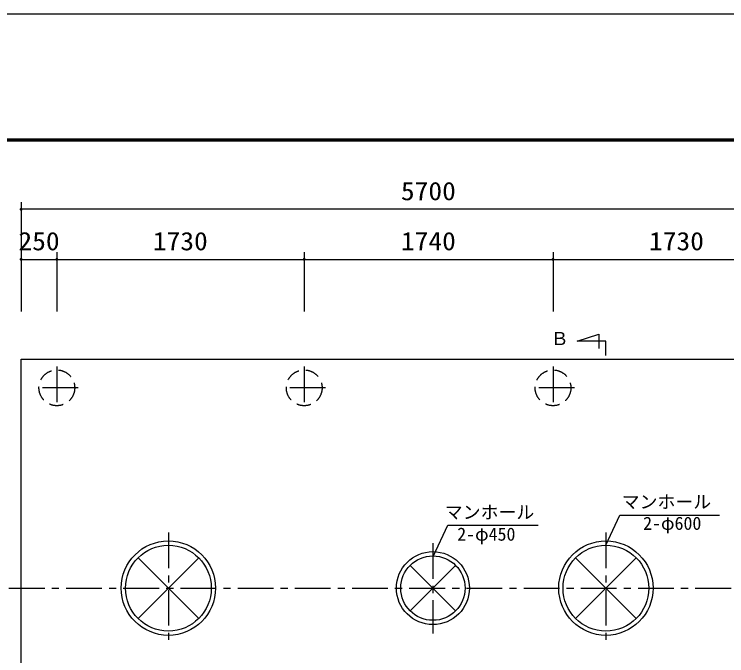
# Model space of a CAD drawing. Units: millimetres, scale not verified. Extents: x -14850 to 14850, y -10500 to 10500.
# Drawn here: x -10711 to -5728, y 6016 to 10500 of the extents above; entities that cross this region are included whole.
import ezdxf
from ezdxf.enums import TextEntityAlignment as Align

# ---------------------------------------------------------------- set-up
doc = ezdxf.new("R2010")
doc.units = ezdxf.units.MM
doc.header["$LTSCALE"] = 50
doc.linetypes.add('CHAIN1', pattern=[8, 5, -1, 1, -1])
doc.linetypes.add('DASHED2', pattern=[3, 2, -1])
for name, color, linetype, lineweight in [('0-0_躯体', 7, 'Continuous', 25), ('0-2_機器', 2, 'Continuous', 25), ('0-3_空気管', 3, 'Continuous', 25), ('0-5_製作', 5, 'Continuous', 25), ('0-6_図面枠', 7, 'Continuous', 25), ('0-7_Axis_waku', 7, 'Continuous', 25)]:
    doc.layers.add(name, color=color, linetype=linetype, lineweight=lineweight)
doc.styles.add('ＭＳ ゴシック', font='')
doc.styles.get('ＭＳ ゴシック').set_extended_font_data('MS Gothic')

msp = doc.modelspace()

# ---------------------------------------------------------------- linework, layer by layer
at = {"layer": '0-0_躯体', "color": 3}
msp.add_line((-6572.76, 8114.72), (-6572.76, 8214.72), dxfattribs=at)
msp.add_lwpolyline([(-6572.76, 8214.72), (-6772.76, 8214.72), (-6622.76, 8264.72), (-6622.76, 8164.72)], dxfattribs=at)
at = {"layer": '0-2_機器', "linetype": 'CHAIN1'}
for p, q in [((-10412.76, 8038.69), (-10412.76, 7738.7)), ((-8682.76, 8038.69), (-8682.76, 7738.7)), ((-6942.76, 8038.69), (-6942.76, 7738.7)), ((-10262.76, 7888.7), (-10562.76, 7888.7)), ((-8532.76, 7888.7), (-8832.76, 7888.7)), ((-6792.76, 7888.7), (-7092.76, 7888.7))]:
    msp.add_line(p, q, dxfattribs=at)
at = {"layer": '0-2_機器'}
msp.add_lwpolyline([(-10662.76, 4888.7), (-10662.76, 8088.7), (-4962.76, 8088.7)], dxfattribs=at)
at = {"layer": '0-2_機器', "linetype": 'DASHED2'}
for centre in [(-10412.76, 7888.7), (-8682.76, 7888.7), (-6942.76, 7888.7)]:
    msp.add_circle(centre, 125, dxfattribs=at)
at = {"layer": '0-3_空気管', "linetype": 'CHAIN1'}
for p, q in [((-9632.76, 6877.31), (-9632.76, 6097.74)), ((-6572.76, 6877.31), (-6572.76, 6097.74)), ((-7782.76, 6804.06), (-7782.76, 6170.99)), ((-10747.86, 6488.7), (-4820.57, 6488.7))]:
    msp.add_line(p, q, dxfattribs=at)
at = {"layer": '0-3_空気管'}
for p, q in [((-9844.65, 6276.81), (-9420.63, 6700.83)), ((-9844.55, 6700.48), (-9420.63, 6276.57)), ((-6784.65, 6276.81), (-6360.63, 6700.83)), ((-6784.55, 6700.48), (-6360.63, 6276.57)), ((-7941.86, 6647.79), (-7623.66, 6329.6)), ((-7941.86, 6329.6), (-7623.66, 6647.79))]:
    msp.add_line(p, q, dxfattribs=at)
at = {"layer": '0-3_空気管', "color": 4}
for points in [[(-6572.76, 6788.7), (-6475.54, 6998.66), (-5777.52, 6998.66)], [(-7778.77, 6713.66), (-7679.38, 6928.33), (-7046.92, 6928.33)]]:
    msp.add_lwpolyline(points, dxfattribs=at)
at = {"layer": '0-3_空気管'}
for centre, radius in [((-9632.76, 6488.7), 330), ((-9632.76, 6488.7), 300), ((-6572.76, 6488.7), 330), ((-6572.76, 6488.7), 300), ((-7782.76, 6488.7), 255), ((-7782.76, 6488.7), 225)]:
    msp.add_circle(centre, radius, dxfattribs=at)
at = {"layer": '0-5_製作', "color": 2}
for p, q in [((-10662.76, 9186.5), (-10662.76, 8422.96)), ((-4962.76, 9136.5), (-10662.76, 9136.5)), ((-10412.76, 8836.5), (-10412.76, 8422.96)), ((-8682.76, 8836.5), (-8682.76, 8422.96)), ((-6942.76, 8836.5), (-6942.76, 8422.96)), ((-10662.76, 8786.5), (-10412.76, 8786.5)), ((-10412.76, 8786.5), (-8682.76, 8786.5)), ((-8682.76, 8786.5), (-6942.76, 8786.5)), ((-6942.76, 8786.5), (-5212.76, 8786.5))]:
    msp.add_line(p, q, dxfattribs=at)
at = {"layer": '0-5_製作'}
for points in [[(-10664.01, 9146.42), (-10672.76, 9136.5), (-10672.74, 9137.13)], [(-10664.01, 9146.42), (-10662.76, 9136.5), (-10672.76, 9136.5)], [(-10662.76, 9136.5), (-10672.68, 9135.25), (-10672.76, 9136.5)], [(-10664.01, 9146.42), (-10672.74, 9137.13), (-10665.25, 9146.19)], [(-10665.25, 9146.19), (-10672.74, 9137.13), (-10672.58, 9138.38)], [(-10662.76, 9136.5), (-10672.45, 9134.02), (-10672.68, 9135.25)], [(-10665.25, 9146.19), (-10672.58, 9138.38), (-10666.44, 9145.8)], [(-10666.44, 9145.8), (-10672.58, 9138.38), (-10672.27, 9139.59)], [(-10662.76, 9136.5), (-10672.06, 9132.82), (-10672.45, 9134.02)], [(-10666.44, 9145.8), (-10672.27, 9139.59), (-10667.58, 9145.27)], [(-10667.58, 9145.27), (-10672.27, 9139.59), (-10671.81, 9140.76)], [(-10662.76, 9136.5), (-10671.52, 9131.69), (-10672.06, 9132.82)], [(-10667.58, 9145.27), (-10671.81, 9140.76), (-10668.64, 9144.59)], [(-10668.64, 9144.59), (-10671.81, 9140.76), (-10671.2, 9141.86)], [(-10662.76, 9136.5), (-10670.85, 9130.62), (-10671.52, 9131.69)], [(-10668.64, 9144.59), (-10671.2, 9141.86), (-10669.61, 9143.79)], [(-10669.61, 9143.79), (-10671.2, 9141.86), (-10670.47, 9142.88)], [(-10662.76, 9136.5), (-10670.05, 9129.66), (-10670.85, 9130.62)], [(-10662.76, 9136.5), (-10669.13, 9128.8), (-10670.05, 9129.66)], [(-10662.76, 9126.5), (-10669.13, 9128.8), (-10662.76, 9136.5)], [(-10662.76, 9126.5), (-10668.12, 9128.06), (-10669.13, 9128.8)], [(-10662.76, 9126.5), (-10667.02, 9127.45), (-10668.12, 9128.06)], [(-10662.76, 9126.5), (-10665.85, 9126.99), (-10667.02, 9127.45)], [(-10662.76, 9126.5), (-10664.63, 9126.68), (-10665.85, 9126.99)], [(-10662.76, 9126.5), (-10663.39, 9126.52), (-10664.63, 9126.68)], [(-10662.76, 9146.5), (-10662.76, 9136.5), (-10664.01, 9146.42)], [(-10662.13, 9146.48), (-10662.76, 9136.5), (-10662.76, 9146.5)], [(-10660.89, 9146.33), (-10662.76, 9136.5), (-10662.13, 9146.48)], [(-10659.67, 9146.01), (-10662.76, 9136.5), (-10660.89, 9146.33)], [(-10658.5, 9145.55), (-10662.76, 9136.5), (-10659.67, 9146.01)], [(-10657.4, 9144.95), (-10662.76, 9136.5), (-10658.5, 9145.55)], [(-10656.39, 9144.21), (-10662.76, 9136.5), (-10657.4, 9144.95)], [(-10655.47, 9143.35), (-10662.76, 9136.5), (-10656.39, 9144.21)], [(-10655.47, 9143.35), (-10652.76, 9136.5), (-10662.76, 9136.5)], [(-10652.76, 9136.5), (-10662.76, 9126.5), (-10662.76, 9136.5)], [(-10652.76, 9136.5), (-10661.51, 9126.58), (-10662.76, 9126.5)], [(-10652.76, 9136.5), (-10660.27, 9126.82), (-10661.51, 9126.58)], [(-10652.78, 9135.87), (-10660.27, 9126.82), (-10652.76, 9136.5)], [(-10652.94, 9134.63), (-10660.27, 9126.82), (-10652.78, 9135.87)], [(-10652.94, 9134.63), (-10659.08, 9127.2), (-10660.27, 9126.82)], [(-10653.25, 9133.41), (-10659.08, 9127.2), (-10652.94, 9134.63)], [(-10653.25, 9133.41), (-10657.94, 9127.74), (-10659.08, 9127.2)], [(-10653.71, 9132.24), (-10657.94, 9127.74), (-10653.25, 9133.41)], [(-10653.71, 9132.24), (-10656.88, 9128.41), (-10657.94, 9127.74)], [(-10654.32, 9131.14), (-10656.88, 9128.41), (-10653.71, 9132.24)], [(-10654.32, 9131.14), (-10655.92, 9129.21), (-10656.88, 9128.41)], [(-10655.06, 9130.13), (-10655.92, 9129.21), (-10654.32, 9131.14)], [(-10654.67, 9142.38), (-10652.76, 9136.5), (-10655.47, 9143.35)], [(-10654, 9141.32), (-10652.76, 9136.5), (-10654.67, 9142.38)], [(-10653.46, 9140.18), (-10652.76, 9136.5), (-10654, 9141.32)], [(-10653.07, 9138.99), (-10652.76, 9136.5), (-10653.46, 9140.18)], [(-10652.84, 9137.76), (-10652.76, 9136.5), (-10653.07, 9138.99)], [(-10664.01, 8796.42), (-10672.76, 8786.5), (-10665.25, 8796.19)], [(-10664.01, 8796.42), (-10662.76, 8786.5), (-10672.76, 8786.5)], [(-10665.25, 8796.19), (-10672.76, 8786.5), (-10672.74, 8787.13)], [(-10662.76, 8786.5), (-10672.68, 8785.25), (-10672.76, 8786.5)], [(-10665.25, 8796.19), (-10672.74, 8787.13), (-10666.44, 8795.8)], [(-10666.44, 8795.8), (-10672.74, 8787.13), (-10672.58, 8788.38)], [(-10662.76, 8786.5), (-10672.45, 8784.02), (-10672.68, 8785.25)], [(-10666.44, 8795.8), (-10672.58, 8788.38), (-10667.58, 8795.27)], [(-10667.58, 8795.27), (-10672.58, 8788.38), (-10672.27, 8789.59)], [(-10662.76, 8786.5), (-10672.06, 8782.82), (-10672.45, 8784.02)], [(-10667.58, 8795.27), (-10672.27, 8789.59), (-10668.64, 8794.59)], [(-10668.64, 8794.59), (-10672.27, 8789.59), (-10671.81, 8790.76)], [(-10662.76, 8786.5), (-10671.52, 8781.69), (-10672.06, 8782.82)], [(-10668.64, 8794.59), (-10671.81, 8790.76), (-10669.61, 8793.79)], [(-10669.61, 8793.79), (-10671.81, 8790.76), (-10671.2, 8791.86)], [(-10662.76, 8786.5), (-10670.85, 8780.62), (-10671.52, 8781.69)], [(-10669.61, 8793.79), (-10671.2, 8791.86), (-10670.47, 8792.88)], [(-10662.76, 8786.5), (-10670.05, 8779.66), (-10670.85, 8780.62)], [(-10662.76, 8786.5), (-10669.13, 8778.8), (-10670.05, 8779.66)], [(-10662.76, 8786.5), (-10668.12, 8778.06), (-10669.13, 8778.8)], [(-10662.76, 8776.5), (-10668.12, 8778.06), (-10662.76, 8786.5)], [(-10662.76, 8776.5), (-10667.02, 8777.45), (-10668.12, 8778.06)], [(-10662.76, 8776.5), (-10665.85, 8776.99), (-10667.02, 8777.45)], [(-10662.76, 8776.5), (-10664.63, 8776.68), (-10665.85, 8776.99)], [(-10662.76, 8776.5), (-10663.39, 8776.52), (-10664.63, 8776.68)], [(-10662.76, 8796.5), (-10662.76, 8786.5), (-10664.01, 8796.42)], [(-10662.13, 8796.48), (-10662.76, 8786.5), (-10662.76, 8796.5)], [(-10660.89, 8796.33), (-10662.76, 8786.5), (-10662.13, 8796.48)], [(-10659.67, 8796.01), (-10662.76, 8786.5), (-10660.89, 8796.33)], [(-10658.5, 8795.55), (-10662.76, 8786.5), (-10659.67, 8796.01)], [(-10657.4, 8794.95), (-10662.76, 8786.5), (-10658.5, 8795.55)], [(-10656.39, 8794.21), (-10662.76, 8786.5), (-10657.4, 8794.95)], [(-10656.39, 8794.21), (-10652.76, 8786.5), (-10662.76, 8786.5)], [(-10652.76, 8786.5), (-10662.76, 8776.5), (-10662.76, 8786.5)], [(-10652.76, 8786.5), (-10661.51, 8776.58), (-10662.76, 8776.5)], [(-10652.76, 8786.5), (-10660.27, 8776.82), (-10661.51, 8776.58)], [(-10652.78, 8785.87), (-10660.27, 8776.82), (-10652.76, 8786.5)], [(-10652.78, 8785.87), (-10659.08, 8777.2), (-10660.27, 8776.82)], [(-10652.94, 8784.63), (-10659.08, 8777.2), (-10652.78, 8785.87)], [(-10652.94, 8784.63), (-10657.94, 8777.74), (-10659.08, 8777.2)], [(-10653.25, 8783.41), (-10657.94, 8777.74), (-10652.94, 8784.63)], [(-10653.25, 8783.41), (-10656.88, 8778.41), (-10657.94, 8777.74)], [(-10653.71, 8782.24), (-10656.88, 8778.41), (-10653.25, 8783.41)], [(-10653.71, 8782.24), (-10655.92, 8779.21), (-10656.88, 8778.41)], [(-10655.47, 8793.35), (-10652.76, 8786.5), (-10656.39, 8794.21)], [(-10654.32, 8781.14), (-10655.92, 8779.21), (-10653.71, 8782.24)], [(-10654.32, 8781.14), (-10655.06, 8780.13), (-10655.92, 8779.21)], [(-10654.67, 8792.38), (-10652.76, 8786.5), (-10655.47, 8793.35)], [(-10654, 8791.32), (-10652.76, 8786.5), (-10654.67, 8792.38)], [(-10653.46, 8790.18), (-10652.76, 8786.5), (-10654, 8791.32)], [(-10653.07, 8788.99), (-10652.76, 8786.5), (-10653.46, 8790.18)], [(-10652.84, 8787.76), (-10652.76, 8786.5), (-10653.07, 8788.99)], [(-10414.01, 8796.42), (-10422.76, 8786.5), (-10422.74, 8787.13)], [(-10414.01, 8796.42), (-10412.76, 8786.5), (-10422.76, 8786.5)], [(-10412.76, 8786.5), (-10422.68, 8785.25), (-10422.76, 8786.5)], [(-10414.01, 8796.42), (-10422.74, 8787.13), (-10415.25, 8796.19)], [(-10415.25, 8796.19), (-10422.74, 8787.13), (-10422.58, 8788.38)], [(-10412.76, 8786.5), (-10422.45, 8784.02), (-10422.68, 8785.25)], [(-10415.25, 8796.19), (-10422.58, 8788.38), (-10416.44, 8795.8)], [(-10416.44, 8795.8), (-10422.58, 8788.38), (-10422.27, 8789.59)], [(-10412.76, 8786.5), (-10422.06, 8782.82), (-10422.45, 8784.02)], [(-10416.44, 8795.8), (-10422.27, 8789.59), (-10417.58, 8795.27)], [(-10417.58, 8795.27), (-10422.27, 8789.59), (-10421.81, 8790.76)], [(-10412.76, 8786.5), (-10421.52, 8781.69), (-10422.06, 8782.82)], [(-10417.58, 8795.27), (-10421.81, 8790.76), (-10418.64, 8794.59)], [(-10418.64, 8794.59), (-10421.81, 8790.76), (-10421.2, 8791.86)], [(-10412.76, 8786.5), (-10420.85, 8780.62), (-10421.52, 8781.69)], [(-10418.64, 8794.59), (-10421.2, 8791.86), (-10419.61, 8793.79)], [(-10419.61, 8793.79), (-10421.2, 8791.86), (-10420.47, 8792.88)], [(-10412.76, 8786.5), (-10420.05, 8779.66), (-10420.85, 8780.62)], [(-10412.76, 8786.5), (-10419.13, 8778.8), (-10420.05, 8779.66)], [(-10412.76, 8776.5), (-10419.13, 8778.8), (-10412.76, 8786.5)], [(-10412.76, 8776.5), (-10418.12, 8778.06), (-10419.13, 8778.8)], [(-10412.76, 8776.5), (-10417.02, 8777.45), (-10418.12, 8778.06)], [(-10412.76, 8776.5), (-10415.85, 8776.99), (-10417.02, 8777.45)], [(-10412.76, 8776.5), (-10414.63, 8776.68), (-10415.85, 8776.99)], [(-10412.76, 8776.5), (-10413.39, 8776.52), (-10414.63, 8776.68)], [(-10412.76, 8796.5), (-10412.76, 8786.5), (-10414.01, 8796.42)], [(-10412.13, 8796.48), (-10412.76, 8786.5), (-10412.76, 8796.5)], [(-10410.89, 8796.33), (-10412.76, 8786.5), (-10412.13, 8796.48)], [(-10409.67, 8796.01), (-10412.76, 8786.5), (-10410.89, 8796.33)], [(-10408.5, 8795.55), (-10412.76, 8786.5), (-10409.67, 8796.01)], [(-10407.4, 8794.95), (-10412.76, 8786.5), (-10408.5, 8795.55)], [(-10406.39, 8794.21), (-10412.76, 8786.5), (-10407.4, 8794.95)], [(-10405.47, 8793.35), (-10412.76, 8786.5), (-10406.39, 8794.21)], [(-10405.47, 8793.35), (-10402.76, 8786.5), (-10412.76, 8786.5)], [(-10402.76, 8786.5), (-10412.76, 8776.5), (-10412.76, 8786.5)], [(-10402.76, 8786.5), (-10411.51, 8776.58), (-10412.76, 8776.5)], [(-10402.76, 8786.5), (-10410.27, 8776.82), (-10411.51, 8776.58)], [(-10402.78, 8785.87), (-10410.27, 8776.82), (-10402.76, 8786.5)], [(-10402.94, 8784.63), (-10410.27, 8776.82), (-10402.78, 8785.87)], [(-10402.94, 8784.63), (-10409.08, 8777.2), (-10410.27, 8776.82)], [(-10403.25, 8783.41), (-10409.08, 8777.2), (-10402.94, 8784.63)], [(-10403.25, 8783.41), (-10407.94, 8777.74), (-10409.08, 8777.2)], [(-10403.71, 8782.24), (-10407.94, 8777.74), (-10403.25, 8783.41)], [(-10403.71, 8782.24), (-10406.88, 8778.41), (-10407.94, 8777.74)], [(-10404.32, 8781.14), (-10406.88, 8778.41), (-10403.71, 8782.24)], [(-10404.32, 8781.14), (-10405.92, 8779.21), (-10406.88, 8778.41)], [(-10405.06, 8780.13), (-10405.92, 8779.21), (-10404.32, 8781.14)], [(-10404.67, 8792.38), (-10402.76, 8786.5), (-10405.47, 8793.35)], [(-10404, 8791.32), (-10402.76, 8786.5), (-10404.67, 8792.38)], [(-10403.46, 8790.18), (-10402.76, 8786.5), (-10404, 8791.32)], [(-10403.07, 8788.99), (-10402.76, 8786.5), (-10403.46, 8790.18)], [(-10402.84, 8787.76), (-10402.76, 8786.5), (-10403.07, 8788.99)], [(-8682.76, 8796.5), (-8692.76, 8786.5), (-8692.74, 8787.13)], [(-8682.76, 8786.5), (-8692.76, 8786.5), (-8682.76, 8796.5)], [(-8682.76, 8786.5), (-8692.68, 8785.25), (-8692.76, 8786.5)], [(-8682.76, 8796.5), (-8692.74, 8787.13), (-8684.01, 8796.42)], [(-8684.01, 8796.42), (-8692.74, 8787.13), (-8692.58, 8788.38)], [(-8682.76, 8786.5), (-8692.45, 8784.02), (-8692.68, 8785.25)], [(-8684.01, 8796.42), (-8692.58, 8788.38), (-8685.25, 8796.19)], [(-8685.25, 8796.19), (-8692.58, 8788.38), (-8692.27, 8789.59)], [(-8682.76, 8786.5), (-8692.06, 8782.82), (-8692.45, 8784.02)], [(-8685.25, 8796.19), (-8692.27, 8789.59), (-8686.44, 8795.8)], [(-8686.44, 8795.8), (-8692.27, 8789.59), (-8691.81, 8790.76)], [(-8682.76, 8786.5), (-8691.52, 8781.69), (-8692.06, 8782.82)], [(-8686.44, 8795.8), (-8691.81, 8790.76), (-8687.58, 8795.27)], [(-8687.58, 8795.27), (-8691.81, 8790.76), (-8691.2, 8791.86)], [(-8682.76, 8786.5), (-8690.85, 8780.62), (-8691.52, 8781.69)], [(-8687.58, 8795.27), (-8691.2, 8791.86), (-8688.64, 8794.59)], [(-8688.64, 8794.59), (-8691.2, 8791.86), (-8690.47, 8792.88)], [(-8682.76, 8786.5), (-8690.05, 8779.66), (-8690.85, 8780.62)], [(-8688.64, 8794.59), (-8690.47, 8792.88), (-8689.61, 8793.79)], [(-8682.76, 8786.5), (-8689.13, 8778.8), (-8690.05, 8779.66)], [(-8682.76, 8776.5), (-8689.13, 8778.8), (-8682.76, 8786.5)], [(-8682.76, 8776.5), (-8688.12, 8778.06), (-8689.13, 8778.8)], [(-8682.76, 8776.5), (-8687.02, 8777.45), (-8688.12, 8778.06)], [(-8682.76, 8776.5), (-8685.85, 8776.99), (-8687.02, 8777.45)], [(-8682.76, 8776.5), (-8684.63, 8776.68), (-8685.85, 8776.99)], [(-8682.76, 8776.5), (-8683.39, 8776.52), (-8684.63, 8776.68)], [(-8682.13, 8796.48), (-8682.76, 8786.5), (-8682.76, 8796.5)], [(-8680.89, 8796.33), (-8682.76, 8786.5), (-8682.13, 8796.48)], [(-8679.67, 8796.01), (-8682.76, 8786.5), (-8680.89, 8796.33)], [(-8678.5, 8795.55), (-8682.76, 8786.5), (-8679.67, 8796.01)], [(-8677.4, 8794.95), (-8682.76, 8786.5), (-8678.5, 8795.55)], [(-8676.39, 8794.21), (-8682.76, 8786.5), (-8677.4, 8794.95)], [(-8675.47, 8793.35), (-8682.76, 8786.5), (-8676.39, 8794.21)], [(-8675.47, 8793.35), (-8672.76, 8786.5), (-8682.76, 8786.5)], [(-8672.76, 8786.5), (-8682.76, 8776.5), (-8682.76, 8786.5)], [(-8672.78, 8785.87), (-8682.76, 8776.5), (-8672.76, 8786.5)], [(-8672.78, 8785.87), (-8681.51, 8776.58), (-8682.76, 8776.5)], [(-8672.94, 8784.63), (-8681.51, 8776.58), (-8672.78, 8785.87)], [(-8672.94, 8784.63), (-8680.27, 8776.82), (-8681.51, 8776.58)], [(-8673.25, 8783.41), (-8680.27, 8776.82), (-8672.94, 8784.63)], [(-8673.25, 8783.41), (-8679.08, 8777.2), (-8680.27, 8776.82)], [(-8673.71, 8782.24), (-8679.08, 8777.2), (-8673.25, 8783.41)], [(-8673.71, 8782.24), (-8677.94, 8777.74), (-8679.08, 8777.2)], [(-8674.32, 8781.14), (-8677.94, 8777.74), (-8673.71, 8782.24)], [(-8674.32, 8781.14), (-8676.88, 8778.41), (-8677.94, 8777.74)], [(-8675.06, 8780.13), (-8676.88, 8778.41), (-8674.32, 8781.14)], [(-8675.06, 8780.13), (-8675.92, 8779.21), (-8676.88, 8778.41)], [(-8674.67, 8792.38), (-8672.76, 8786.5), (-8675.47, 8793.35)], [(-8674, 8791.32), (-8672.76, 8786.5), (-8674.67, 8792.38)], [(-8673.46, 8790.18), (-8672.76, 8786.5), (-8674, 8791.32)], [(-8673.07, 8788.99), (-8672.76, 8786.5), (-8673.46, 8790.18)], [(-8672.84, 8787.76), (-8672.76, 8786.5), (-8673.07, 8788.99)], [(-6942.76, 8786.5), (-6952.76, 8786.5), (-6952.74, 8787.13)], [(-6942.76, 8786.5), (-6952.68, 8785.25), (-6952.76, 8786.5)], [(-6942.76, 8786.5), (-6952.74, 8787.13), (-6952.58, 8788.38)], [(-6942.76, 8786.5), (-6952.45, 8784.02), (-6952.68, 8785.25)], [(-6942.76, 8796.5), (-6952.58, 8788.38), (-6952.27, 8789.59)], [(-6942.76, 8786.5), (-6952.58, 8788.38), (-6942.76, 8796.5)], [(-6942.76, 8786.5), (-6952.06, 8782.82), (-6952.45, 8784.02)], [(-6942.76, 8796.5), (-6952.27, 8789.59), (-6944.01, 8796.42)], [(-6944.01, 8796.42), (-6952.27, 8789.59), (-6951.81, 8790.76)], [(-6942.76, 8786.5), (-6951.52, 8781.69), (-6952.06, 8782.82)], [(-6944.01, 8796.42), (-6951.81, 8790.76), (-6945.25, 8796.19)], [(-6945.25, 8796.19), (-6951.81, 8790.76), (-6951.2, 8791.86)], [(-6942.76, 8786.5), (-6950.85, 8780.62), (-6951.52, 8781.69)], [(-6945.25, 8796.19), (-6951.2, 8791.86), (-6946.44, 8795.8)], [(-6946.44, 8795.8), (-6951.2, 8791.86), (-6950.47, 8792.88)], [(-6942.76, 8786.5), (-6950.05, 8779.66), (-6950.85, 8780.62)], [(-6946.44, 8795.8), (-6950.47, 8792.88), (-6947.58, 8795.27)], [(-6947.58, 8795.27), (-6950.47, 8792.88), (-6949.61, 8793.79)], [(-6942.76, 8776.5), (-6950.05, 8779.66), (-6942.76, 8786.5)], [(-6942.76, 8776.5), (-6949.13, 8778.8), (-6950.05, 8779.66)], [(-6947.58, 8795.27), (-6949.61, 8793.79), (-6948.64, 8794.59)], [(-6942.76, 8776.5), (-6948.12, 8778.06), (-6949.13, 8778.8)], [(-6942.76, 8776.5), (-6947.02, 8777.45), (-6948.12, 8778.06)], [(-6942.76, 8776.5), (-6945.85, 8776.99), (-6947.02, 8777.45)], [(-6942.76, 8776.5), (-6944.63, 8776.68), (-6945.85, 8776.99)], [(-6942.76, 8776.5), (-6943.39, 8776.52), (-6944.63, 8776.68)], [(-6942.13, 8796.48), (-6942.76, 8786.5), (-6942.76, 8796.5)], [(-6940.89, 8796.33), (-6942.76, 8786.5), (-6942.13, 8796.48)], [(-6939.67, 8796.01), (-6942.76, 8786.5), (-6940.89, 8796.33)], [(-6938.5, 8795.55), (-6942.76, 8786.5), (-6939.67, 8796.01)], [(-6937.4, 8794.95), (-6942.76, 8786.5), (-6938.5, 8795.55)], [(-6936.39, 8794.21), (-6942.76, 8786.5), (-6937.4, 8794.95)], [(-6935.47, 8793.35), (-6942.76, 8786.5), (-6936.39, 8794.21)], [(-6934.67, 8792.38), (-6942.76, 8786.5), (-6935.47, 8793.35)], [(-6934.67, 8792.38), (-6932.76, 8786.5), (-6942.76, 8786.5)], [(-6932.76, 8786.5), (-6942.76, 8776.5), (-6942.76, 8786.5)], [(-6932.78, 8785.87), (-6942.76, 8776.5), (-6932.76, 8786.5)], [(-6932.94, 8784.63), (-6942.76, 8776.5), (-6932.78, 8785.87)], [(-6933.25, 8783.41), (-6942.76, 8776.5), (-6932.94, 8784.63)], [(-6933.25, 8783.41), (-6941.51, 8776.58), (-6942.76, 8776.5)], [(-6933.71, 8782.24), (-6941.51, 8776.58), (-6933.25, 8783.41)], [(-6933.71, 8782.24), (-6940.27, 8776.82), (-6941.51, 8776.58)], [(-6934.32, 8781.14), (-6940.27, 8776.82), (-6933.71, 8782.24)], [(-6934.32, 8781.14), (-6939.08, 8777.2), (-6940.27, 8776.82)], [(-6935.06, 8780.13), (-6939.08, 8777.2), (-6934.32, 8781.14)], [(-6935.06, 8780.13), (-6937.94, 8777.74), (-6939.08, 8777.2)], [(-6935.92, 8779.21), (-6937.94, 8777.74), (-6935.06, 8780.13)], [(-6935.92, 8779.21), (-6936.88, 8778.41), (-6937.94, 8777.74)], [(-6934, 8791.32), (-6932.76, 8786.5), (-6934.67, 8792.38)], [(-6933.46, 8790.18), (-6932.76, 8786.5), (-6934, 8791.32)], [(-6933.07, 8788.99), (-6932.76, 8786.5), (-6933.46, 8790.18)], [(-6932.84, 8787.76), (-6932.76, 8786.5), (-6933.07, 8788.99)]]:
    msp.add_solid(points, dxfattribs=at)
at = {"layer": '0-6_図面枠'}
msp.add_lwpolyline([(-14850, -10500), (14850, -10500), (14850, 10500), (-14850, 10500)], close=True, dxfattribs=at)
at = {"layer": '0-7_Axis_waku'}
for p, q in [((-12964, 9629), (14014, 9629)), ((-12963, 9628), (14013, 9628)), ((-12962, 9627), (14012, 9627)), ((-12961, 9626), (14011, 9626)), ((-12960, 9625), (14010, 9625)), ((-12959, 9624), (14009, 9624)), ((-12958, 9623), (14008, 9623)), ((-12957, 9622), (14007, 9622)), ((-12956, 9621), (14006, 9621)), ((-12955, 9620), (14005, 9620)), ((-12954, 9619), (14004, 9619)), ((-12953, 9618), (14003, 9618)), ((-12952, 9617), (14002, 9617)), ((-12951, 9616), (14001, 9616)), ((-12950, 9615), (14000, 9615))]:
    msp.add_line(p, q, dxfattribs=at)

# ---------------------------------------------------------------- texts
at = {"layer": '0-0_躯体', "color": 4, "style": 'ＭＳ ゴシック'}
msp.add_text('Ｂ', height=91.79, dxfattribs=at).set_placement((-6958.59, 8159.76), align=Align.BOTTOM_LEFT)
at = {"layer": '0-3_空気管', "color": 4, "style": 'ＭＳ ゴシック'}
for s, p in [('マンホール', (-6462.62, 7018.85)), ('マンホール', (-7699.84, 6946.01)), ('2-φ600', (-6312.42, 6868.66)), ('2-φ450', (-7612.72, 6792.81))]:
    msp.add_text(s, height=91.79, dxfattribs=at).set_placement(p, align=Align.BOTTOM_LEFT)
at = {"layer": '0-5_製作', "color": 4, "style": 'ＭＳ ゴシック', "width": 1.1}
for s, p in [('5700', (-8006.51, 9161.5)), ('250', (-10681.51, 8811.5)), ('1730', (-9741.51, 8811.5)), ('1740', (-8006.51, 8811.5)), ('1730', (-6271.51, 8811.5))]:
    msp.add_text(s, height=128.4, dxfattribs=at).set_placement(p, align=Align.BOTTOM_LEFT)

doc.saveas('drawing.dxf')
